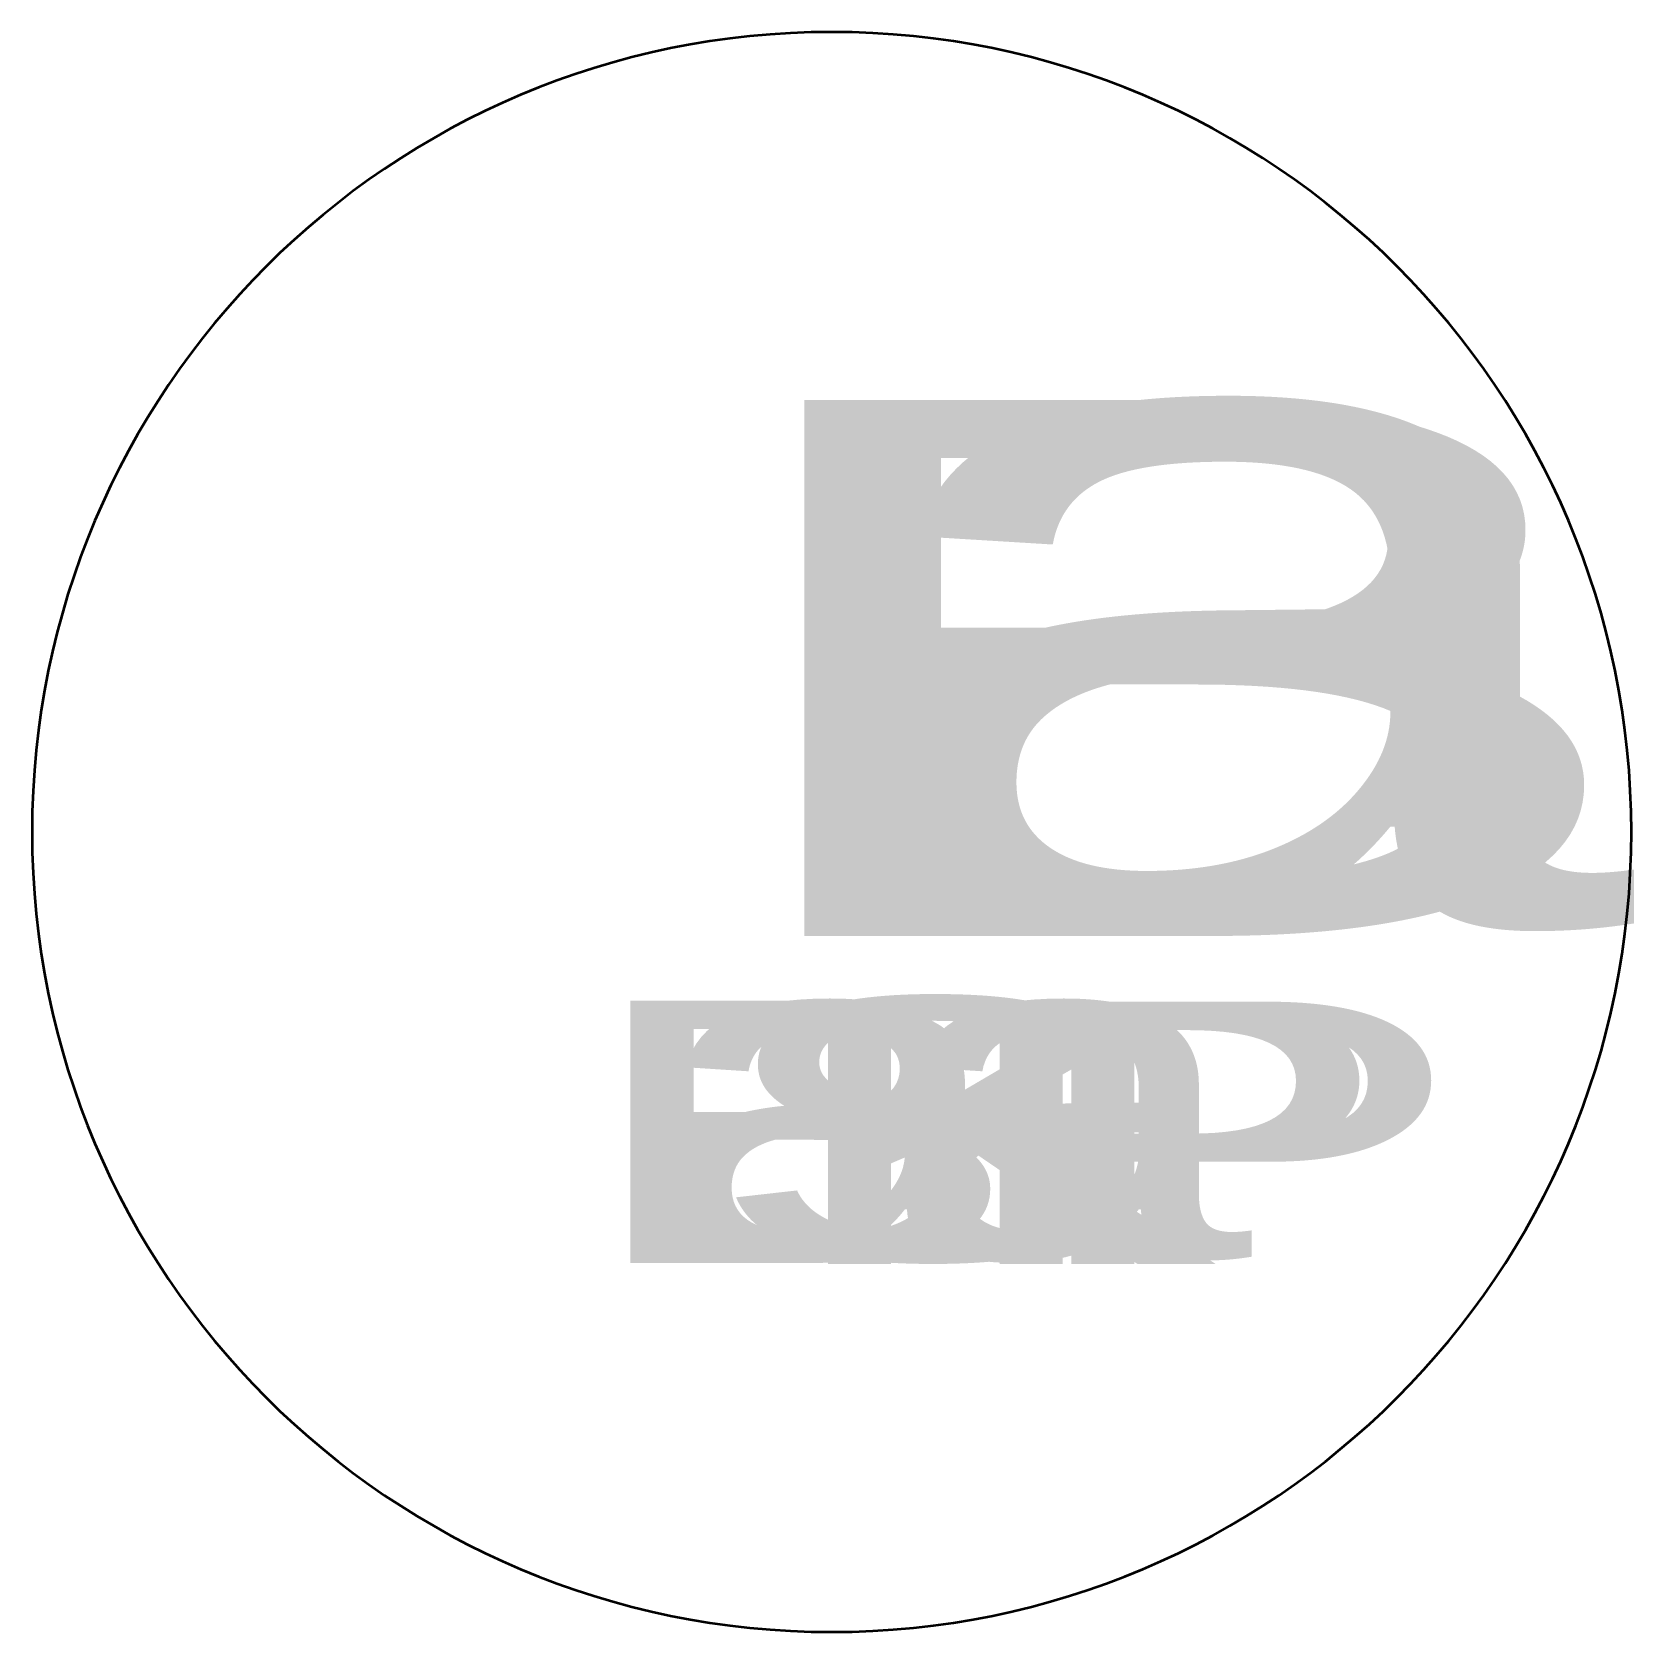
# Model space of a CAD drawing. Header units: inches. Extents: x 2 to 248, y -248 to -2.
import ezdxf

# ---------------------------------------------------------------- set-up
doc = ezdxf.new("R2010")
doc.units = ezdxf.units.IN
doc.header["$MEASUREMENT"] = 0
doc.layers.add('Capa 1', color=7, linetype='Continuous')

# ---------------------------------------------------------------- blocks, each defined once
blk = doc.blocks.new('block 4')
at = {"layer": 'Capa 1', "color": 250, "true_color": 0x1c1c1b, "attachment_point": 7}
for s, insert, char_height in [('\\fExtenda 10 Pica|b0|i0|c0|p34;\\W1.52315;a', (131.75, -190.98), 50.8406), ('\\fExtenda 10 Pica|b0|i0|c0|p34;\\W1.92764;P', (142.23, -191.15), 40.1722), ('\\fExtenda 10 Pica|b0|i0|c0|p34;\\W1.92764;P', (153.23, -191.15), 40.1722)]:
    blk.add_mtext(s, dxfattribs=dict(at, insert=insert, char_height=char_height))
blk = doc.blocks.new('block 5')
at = {"layer": 'Capa 1', "color": 250, "true_color": 0x1c1c1b, "attachment_point": 7}
for s, insert, char_height in [('\\fExtenda 10 Pica|b0|i0|c0|p34;\\W1.92764;B', (85.68, -190.98), 40.1722), ('\\fExtenda 10 Pica|b0|i0|c0|p34;\\W1.52315;a', (95.92, -190.98), 50.8406), ('\\fExtenda 10 Pica|b0|i0|c0|p34;\\W1.92764;S', (105.65, -191.15), 40.1722), ('\\fExtenda 10 Pica|b0|i0|c0|p34;\\W1.92764;K', (115.92, -191.15), 40.1722)]:
    blk.add_mtext(s, dxfattribs=dict(at, insert=insert, char_height=char_height))
blk = doc.blocks.new('block 3')
at = {"layer": 'Capa 1'}
for name in ['block 5', 'block 4']:
    blk.add_blockref(name, (0, 0), dxfattribs=at)
blk = doc.blocks.new('block 6')
at = {"layer": 'Capa 1', "color": 250, "true_color": 0x1c1c1b, "attachment_point": 7}
for s, insert, char_height in [('\\fExtenda 10 Pica|b0|i0|c0|p34;\\W2.0446;B', (102.41, -140.92), 82.0884), ('\\fExtenda 10 Pica|b0|i0|c0|p34;\\W1.60863;a', (123.62, -140.92), 103.8882)]:
    blk.add_mtext(s, dxfattribs=dict(at, insert=insert, char_height=char_height))
blk = doc.blocks.new('block 2')
at = {"layer": 'Capa 1'}
for name in ['block 6', 'block 3']:
    blk.add_blockref(name, (0, 0), dxfattribs=at)

msp = doc.modelspace()

# ---------------------------------------------------------------- linework, layer by layer
at = {"layer": 'Capa 1', "color": 250, "lineweight": 35, "true_color": 0x1c1c1b}
msp.add_open_spline([(247.5, -125), (247.5, -192.66), (192.65, -247.5), (125, -247.5), (57.35, -247.5), (2.5, -192.66), (2.5, -125), (2.5, -57.35), (57.35, -2.5), (125, -2.5), (192.65, -2.5), (247.5, -57.35), (247.5, -125)], degree=3, knots=[0, 0, 0, 0, 1, 1, 1, 2, 2, 2, 3, 3, 3, 4, 4, 4, 4], dxfattribs=at)

# ---------------------------------------------------------------- block references
at = {"layer": 'Capa 1'}
msp.add_blockref('block 2', (0, 0), dxfattribs=at)

doc.saveas('drawing.dxf')
